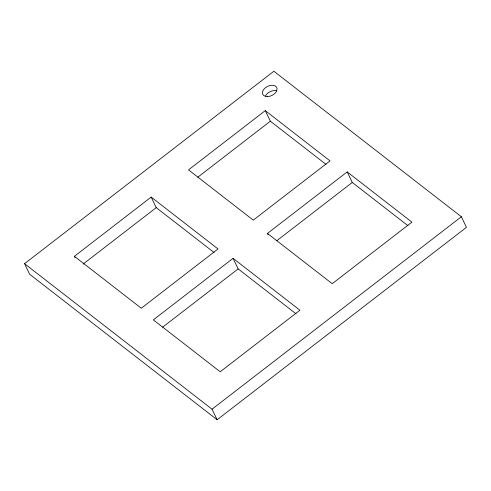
<?xml version="1.0" encoding="UTF-8"?>
<svg xmlns="http://www.w3.org/2000/svg" width="491" height="491" viewBox="0 0 491 491"><rect width="100%" height="100%" fill="white"/><g stroke="black" fill="none" stroke-linecap="round" stroke-linejoin="round"><path stroke-width="0.74" d="M24.55 263.679L273.868 71.244L461.368 216.752L466.45 227.321L217.132 419.756L29.632 274.248L24.55 263.679L212.044 409.193L217.132 419.756M74.405 256.32L151.167 197.075L218.035 248.968L141.279 308.219L74.405 256.32L75.043 257.64M265.281 110.628L188.519 169.88L253.276 220.134L330.038 160.888L265.281 110.628L270.363 121.191L326.042 164.405M83.114 264.084L156.248 207.638L214.082 252.521M197.836 177.177L270.363 121.191M233.072 258.334L153.333 319.874L220.207 371.773L299.94 310.232L233.072 258.334L238.153 268.896L295.987 313.78M267.448 233.434L347.186 171.893L411.937 222.147L332.204 283.694L267.448 233.434L268.086 234.753M162.644 327.178L238.153 268.896M276.764 240.737L352.268 182.456L407.947 225.664M212.044 409.193L461.368 216.752M347.186 171.893L352.268 182.456M151.167 197.075L156.248 207.638M265.471 96.052A7.733 5.039 -25.7 0 1 276.55 90.786M267.208 96.561A7.733 5.039 -25.7 0 0 276.967 88.22A7.733 5.039 -25.7 0 0 265.122 87.969A7.733 5.039 -25.7 0 0 267.208 96.561"/></g></svg>
